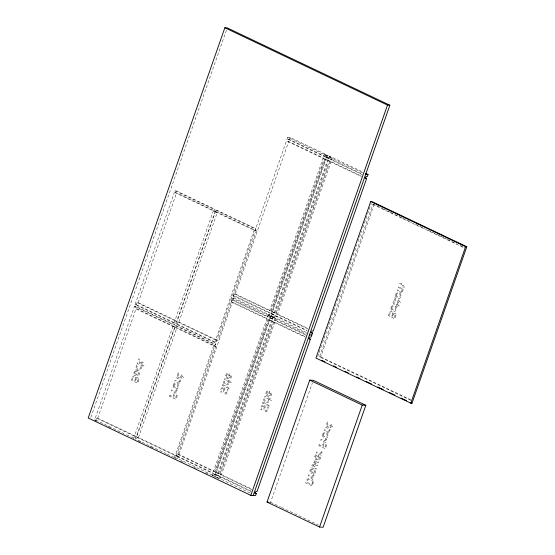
<?xml version="1.0" encoding="UTF-8"?>
<svg xmlns="http://www.w3.org/2000/svg" width="555" height="555" viewBox="0 0 555 555"><rect width="100%" height="100%" fill="white"/><g stroke="black" fill="none" stroke-linecap="round" stroke-linejoin="round"><path stroke-width="0.42" stroke-dasharray="2.77 2.08" d="M90.853 417.332L226.669 29.526M96.952 421.19L94.614 420.079L134.476 306.249L135.663 306.318L174.631 324.848L173.916 326.881L134.948 308.351L135.663 306.318M175.408 192.821L176.594 192.89L215.562 211.42L177.121 321.178L175.935 321.116L175.227 323.149L174.041 323.079L135.073 304.549L174.936 190.719L176.122 190.788L215.083 209.318L214.376 211.351L175.408 192.821L176.122 190.788M94.614 420.079L95.8 420.149L96.514 418.116L97.701 418.186L136.669 436.716L175.102 326.95L136.142 308.42L134.948 308.351M135.073 304.549L136.259 304.619L136.974 302.586L138.16 302.648L177.121 321.178M97.701 418.186L136.142 308.42M138.16 302.648L176.594 192.89M133.582 438.61L173.444 324.779L174.631 324.848M174.041 323.079L213.897 209.249L215.083 209.318M136.669 436.716L135.475 436.646L134.768 438.679L124.639 433.857M135.371 439.456L175.234 325.632L176.421 325.702L215.382 344.232L214.674 346.264L175.706 327.734L176.421 325.702M216.166 212.204L217.352 212.274L256.32 230.804L217.879 340.562L216.693 340.493L215.978 342.525L214.792 342.456L175.831 323.926L215.694 210.102L216.88 210.172L255.841 228.702L255.133 230.734L216.166 212.204L216.88 210.172M175.706 327.734L176.892 327.804L215.86 346.334L177.42 456.092L138.459 437.562L137.272 437.493L136.558 439.525L166.174 453.608M175.831 323.926L177.017 323.995L177.725 321.962L178.918 322.032L217.879 340.562M138.459 437.562L176.892 327.804M178.918 322.032L217.352 212.274M174.339 457.986L214.195 344.162L215.382 344.232M214.792 342.456L254.655 228.632L255.841 228.702M287.747 137.279L175.276 458.437L177.649 458.576L213.231 475.496L213.939 473.464L178.363 456.543L177.177 456.474L177.884 454.441L179.078 454.51L214.653 471.431L268.037 318.979L232.462 302.059L231.275 301.989L231.983 299.957L233.169 300.026L268.752 316.947L270.174 312.881L234.599 295.961L233.412 295.891L234.12 293.866L235.306 293.928L270.882 310.849L324.273 158.404L288.697 141.483L287.511 141.414L288.218 139.381L289.405 139.451L324.987 156.364L325.695 154.339L290.119 137.418L287.747 137.279L362.554 172.862M177.42 456.092L176.233 456.023L175.526 458.055L166.951 453.983M177.649 458.576L178.363 456.543M179.078 454.51L232.462 302.059M233.169 300.026L234.599 295.961M235.306 293.928L288.697 141.483M289.405 139.451L290.119 137.418M213.737 476.232L214.445 474.199L219.024 475.878L218.309 477.91L212.038 475.427L212.752 473.394L213.939 473.464M177.884 454.441L213.467 471.362L266.851 318.91L268.037 318.979M231.983 299.957L267.565 316.877L268.988 312.812L270.174 312.881M234.12 293.866L269.695 310.779L323.086 158.335L324.273 158.404M288.218 139.381L323.794 156.295L324.508 154.269L325.695 154.339M215.16 472.166L268.544 319.715L269.73 319.784L273.122 321.4L219.731 473.845L215.16 472.166L219.731 473.845M269.258 317.682L270.68 313.617L271.867 313.686L275.252 315.302L273.83 319.368L269.258 317.682L273.83 319.368M271.395 311.584L324.779 159.139L325.965 159.209L329.351 160.818L275.967 313.27L271.395 311.584L275.967 313.27M325.494 157.107L326.201 155.074L327.388 155.143L330.78 156.753L330.065 158.785L325.494 157.107L330.065 158.785M214.924 476.301L215.631 474.268M216.346 472.236L269.73 319.784M270.445 317.751L271.867 313.686M272.581 311.653L325.965 159.209M326.68 157.176L327.388 155.143M250.166 493.062L220.002 478.715L217.123 477.841L217.831 475.808L219.024 475.878M218.545 473.776L271.936 321.331L273.122 321.4M272.644 319.298L274.066 315.233L275.252 315.302M274.78 313.2L328.165 160.749L329.351 160.818M328.879 158.716L329.594 156.683L330.78 156.753M218.816 478.646L219.53 476.62L220.717 476.683L250.881 491.029M251.949 489.663L220.238 474.581L273.629 322.136L274.815 322.205L304.979 336.545M306.048 335.178L274.337 320.103L275.759 316.038L276.952 316.107L307.109 330.447M308.185 329.08L276.473 314.005L329.864 161.554L331.051 161.623L361.208 175.97M362.283 174.603L330.572 159.521L331.286 157.488L332.473 157.558L362.637 171.904M220.002 478.715L220.717 476.683M220.238 474.581L221.431 474.65L274.815 322.205M274.337 320.103L275.523 320.173L276.952 316.107M276.473 314.005L277.66 314.075L331.051 161.623M330.572 159.521L331.758 159.59L332.473 157.558M317.696 356.497L318.834 353.237M319.118 352.418L322.261 343.455M322.545 342.636L323.69 339.376M323.974 338.564L327.11 329.594M327.401 328.782L328.539 325.521M328.824 324.703L331.966 315.74M332.251 314.921L333.395 311.66M333.68 310.849L336.823 301.878M337.107 301.067L338.245 297.806M338.529 296.987L343.101 283.945M343.385 283.133L347.95 270.091M348.235 269.272L351.946 258.679M353.091 255.418L356.803 244.817M357.947 241.557L361.652 230.956M362.797 227.696L371.364 203.241M411.012 400.405L319.527 356.9L372.911 204.455L374.098 204.518L382.7 208.611M319.527 356.9L320.714 356.969L374.098 204.518M269.161 502.192L270.583 502.275L312.437 382.756M323.794 156.295L324.987 156.364M214.376 211.351L215.562 211.42M255.133 230.734L256.32 230.804M269.695 310.779L270.882 310.849M270.472 316.392L272.852 316.523M267.565 316.877L268.752 316.947M173.916 326.881L175.102 326.95M214.674 346.264L215.86 346.334M213.467 471.362L214.653 471.431M212.038 475.427L213.231 475.496M217.123 477.841L218.309 477.91M324.508 154.269L326.201 155.074M329.594 156.683L331.286 157.488M331.758 159.59L361.922 173.937M287.511 141.414L323.086 158.335M324.779 159.139L328.165 160.749M329.864 161.554L361.569 176.636M383.484 208.985L389.742 211.954M390.519 212.329L401.466 217.532M402.25 217.907L411.63 222.368M415.542 224.227L424.922 228.688M428.051 230.179L446.817 239.101M447.601 239.476L456.98 243.936M460.109 245.421L465.583 248.029M372.911 204.455L464.396 247.96M174.936 190.719L213.897 209.249M215.694 210.102L254.655 228.632M277.66 314.075L307.824 328.414M233.412 295.891L268.988 312.812M270.68 313.617L274.066 315.233M275.759 316.038L306.7 330.745M306.402 332.48L276.237 318.14L275.051 318.07L273.358 317.266L274.545 317.335L271.152 315.719L269.966 315.649L268.273 314.845L269.459 314.914L233.884 297.993L231.511 297.862L306.325 333.437M275.523 320.173L305.687 334.512M231.275 301.989L266.851 318.91M268.544 319.715L271.936 321.331M273.629 322.136L305.34 337.211M320.714 356.969L410.638 399.732M136.974 302.586L175.935 321.116M177.725 321.962L216.693 340.493M136.259 304.619L175.227 323.149M177.017 323.995L215.978 342.525M134.476 306.249L173.444 324.779M175.234 325.632L214.195 344.162M221.431 474.65L251.588 488.997M96.514 418.116L135.475 436.646M137.272 437.493L176.233 456.023M177.177 456.474L212.752 473.394M214.445 474.199L217.831 475.808M219.53 476.62L251.242 491.695M270.583 502.275L280.629 507.048M281.399 507.416L293.755 513.292M294.525 513.659L306.887 519.535M307.657 519.903L318.473 525.044M95.8 420.149L123.855 433.49M107.864 426.379L110.202 427.489M138.486 440.941L140.824 442.051M150.176 446.498L152.514 447.614M180.729 461.032L183.067 462.142M193.979 467.331L196.317 468.441M205.669 472.888L208.007 474.005M223.984 389.319C223.603 391.032 223.346 394.529 226.072 394.043A2.65 2.227 -86.7 0 0 227.155 393.211L228.043 389.742C225.85 388.098 228.209 392.885 225.809 393.023C223.166 392.35 226.419 388.431 223.838 387.39C221.306 386.523 220.328 390.082 220.543 391.962C222.839 393.662 220.279 388.465 222.853 388.299L223.984 389.319M264.201 406.94C263.819 408.653 263.563 412.15 266.289 411.664A2.65 2.227 -86.7 0 0 267.371 410.832L268.259 407.363C266.067 405.719 268.426 410.506 266.025 410.644C263.382 409.972 266.636 406.052 264.055 405.011C261.523 404.144 260.545 407.703 260.76 409.583C263.056 411.276 260.496 406.087 263.07 405.92L264.201 406.94M403.083 289.648L402.757 291.063L401.73 291.916L402.264 292.173L401.924 293.151L397.089 290.855L397.429 289.876L401.043 291.59C404.109 289.946 399.926 287.816 398.24 287.559L398.587 286.581C403.298 291.215 405.608 284.625 399.392 284.271L399.739 283.293C402.451 283.133 406.399 287.115 402.652 288.739L403.083 289.648M141.456 366.557C142.219 369.699 138.056 371.725 136.35 368.777A2.414 2.026 -86.7 0 1 135.947 367.216L137.154 364.517C138.965 364.892 134.844 368.048 138.098 368.936C141.116 370.886 139.846 365.169 141.456 366.557M228.376 381.514C228.958 384.032 225.76 384.726 224.615 382.7A1.152 0.964 -86.7 0 1 224.435 381.791L225.594 380.189L228.376 381.514M268.592 399.135C269.175 401.654 265.977 402.347 264.832 400.321A1.152 0.964 -86.7 0 1 264.652 399.413L265.81 397.81L268.592 399.135M138.583 373.071L137.467 375.714L138.271 376.165C140.894 373.335 138.556 370.005 134.997 369.776L134.657 370.747L135.17 370.99L133.769 372.925A1.894 1.589 -86.7 0 0 133.852 374.014L134.005 374.334A2.137 1.79 -86.7 0 0 134.782 375.055C137.05 376.637 137.39 370.567 138.583 373.071M314.699 471.07L313.582 473.713L314.387 474.164C317.009 471.334 314.671 468.004 311.112 467.775L310.772 468.746L311.286 468.989L309.884 470.924A1.894 1.589 -86.7 0 0 309.967 472.014L310.12 472.333A2.137 1.79 -86.7 0 0 310.897 473.054C313.166 474.636 313.506 468.566 314.699 471.07M313.36 481.823L312.243 486.013L305.798 482.947C305.41 477.772 313.166 476.252 313.36 481.823M173.965 385.461L174.589 387.071L176.892 387.806A1.422 1.193 -86.7 0 0 177.607 387.189L177.857 386.474A1.415 1.186 -86.7 0 0 177.711 385.461C177.003 384.032 174.187 383.352 173.965 385.461M323.336 434.842L323.967 436.452L326.271 437.187A1.422 1.193 -86.7 0 0 326.978 436.57L327.235 435.855A1.415 1.186 -86.7 0 0 327.089 434.842C326.382 433.413 323.565 432.733 323.336 434.842M391.788 307.969L392.413 309.579L394.716 310.314A1.422 1.193 -86.7 0 0 395.431 309.704L395.68 308.982A1.415 1.186 -86.7 0 0 395.542 307.969C394.827 306.547 392.017 305.867 391.788 307.969M396.305 295.08L396.929 296.696L399.232 297.425A1.422 1.193 -86.7 0 0 399.947 296.814L400.197 296.099A1.415 1.186 -86.7 0 0 400.051 295.08C399.343 293.657 396.527 292.978 396.305 295.08M179.924 380.119L179.903 380.397A1.79 1.505 -86.7 0 1 179.39 381.417L178.703 381.965L175.089 380.251L174.749 381.229L179.584 383.526L179.924 382.548L179.39 382.298C182.824 380.369 179.133 376.616 176.344 376.672L176.004 377.643L179.362 379.287L179.924 380.119M312.493 482.135L311.861 484.633L306.894 482.274C306.859 478.417 312.555 478.278 312.493 482.135M329.302 429.501L329.281 429.785A1.79 1.505 -86.7 0 1 328.761 430.798L328.074 431.353L324.467 429.632L324.127 430.611L328.962 432.907L329.302 431.929L328.761 431.679C332.195 429.75 328.504 425.997 325.723 426.053L325.383 427.024L328.74 428.668L329.302 429.501M135.538 378.024L134.823 380.626L132.444 379.495C132.187 377.643 134.969 375.485 135.538 378.024M392.572 313.554L391.858 316.149L389.478 315.018C389.221 313.166 392.003 311.015 392.572 313.554M138.091 379.391L137.425 381.861L135.538 380.966C135.441 379.599 137.272 377.372 138.091 379.391M395.125 314.921L394.459 317.391L392.572 316.489C392.475 315.129 394.307 312.895 395.125 314.921M173.202 385.343C172.737 387.459 175.151 389.416 177.128 388.743A2.491 2.088 -86.7 0 0 178.224 387.716L178.613 386.599A2.463 2.067 -86.7 0 0 178.453 384.983C177.551 382.534 173.389 382.333 173.202 385.343M322.58 434.725C322.115 436.84 324.529 438.804 326.506 438.124A2.491 2.088 -86.7 0 0 327.603 437.097L327.991 435.98A2.463 2.067 -86.7 0 0 327.825 434.364C326.923 431.915 322.76 431.714 322.58 434.725M391.025 307.852C390.567 309.967 392.975 311.931 394.959 311.251A2.491 2.088 -86.7 0 0 396.055 310.224L396.443 309.107A2.463 2.067 -86.7 0 0 396.277 307.491C395.375 305.042 391.213 304.841 391.025 307.852M395.542 294.969C395.077 297.085 397.491 299.041 399.468 298.368A2.491 2.088 -86.7 0 0 400.564 297.334L400.953 296.224A2.463 2.067 -86.7 0 0 400.793 294.601C399.891 292.159 395.729 291.958 395.542 294.969M230.464 376.352L229.999 377.671L228.41 378.052L229.486 374.986L230.464 376.352M270.68 393.974L270.216 395.292L268.627 395.673L269.702 392.607L270.68 393.974M319.569 457.618L319.104 458.943L317.515 459.325L318.591 456.259L319.569 457.618M226.606 375.458L226.849 376.977L227.793 377.761L229.201 373.737C236.923 380.203 220.585 380.827 227.12 372.877L228.008 373.3L226.606 375.458M266.823 393.079L267.066 394.598L268.01 395.382L269.418 391.358C277.139 397.824 260.801 398.448 267.337 390.498L268.225 390.921L266.823 393.079M315.712 456.723L315.955 458.25L316.891 459.027L318.299 455.01C326.021 461.476 309.69 462.093 316.225 454.15L317.113 454.573L315.712 456.723M177.239 373.89L177.655 375.492L181.006 377.213L180.777 377.872L181.45 378.198L181.679 377.532L183.074 378.198L183.414 377.22L182.026 376.561L182.65 374.764L181.978 374.445L181.346 376.241C177.1 376.123 178.981 373.633 177.864 372.481L177.239 373.89M326.611 423.271L327.034 424.873L330.385 426.594L330.149 427.253L330.829 427.579L331.058 426.92L332.445 427.579L332.785 426.601L331.397 425.942L332.029 424.145L331.356 423.826L330.725 425.623C326.472 425.505 328.359 423.014 327.235 421.869L326.611 423.271M392.989 302.329L393.412 303.932L396.756 305.652L396.527 306.311L397.2 306.631L397.435 305.971L398.823 306.637L399.163 305.659L397.775 305L398.4 303.203L397.727 302.877L397.096 304.674C392.85 304.563 394.73 302.073 393.613 300.921L392.989 302.329M394.23 298.77L394.654 300.373L398.004 302.093L397.769 302.759L398.448 303.079L398.677 302.42L400.065 303.079L400.412 302.1L399.017 301.441L399.649 299.644L398.976 299.325L398.344 301.122C394.099 301.004 395.979 298.514 394.862 297.369L394.23 298.77M138.965 379.488L137.8 383.234L131.355 380.175C131.042 377.615 134.92 373.425 136.252 377.365C135.989 378.496 139.61 376.72 138.965 379.488M395.999 315.011L394.834 318.764L388.389 315.698C388.077 313.145 391.955 308.948 393.287 312.888C393.023 314.019 396.645 312.25 395.999 315.011M176.407 389.693L175.158 391.49L171.731 389.86L171.384 390.831L176.219 393.134L176.559 392.156L175.845 391.816L177.267 390.047L176.407 389.693M313.311 474.678L312.07 476.474L308.635 474.837L308.296 475.815L313.131 478.112L313.471 477.14L312.749 476.794L314.179 475.031L313.311 474.678M321.331 451.777L320.089 453.567L316.655 451.937L316.315 452.915L321.151 455.211L321.491 454.24L320.769 453.893L322.198 452.124L321.331 451.777M325.778 439.074L324.536 440.871L321.102 439.241L320.762 440.212L325.598 442.515L325.938 441.537L325.216 441.197L326.645 439.428L325.799 439.026M134.733 372.571L134.844 373.827L135.85 374.091L137.189 371.947L135.843 371.309L134.733 372.571M310.849 470.571L310.96 471.826L311.966 472.09L313.304 469.946L311.959 469.308L310.849 470.571M223.672 381.299L223.554 381.778A2.005 1.679 -86.7 0 0 223.769 383.165C224.643 384.858 227.522 385.808 228.667 383.894A2.837 2.38 -86.7 0 0 229.055 381.833L231.151 382.832L231.49 381.854L224.754 378.656L224.414 379.627L224.907 379.863L223.672 381.299M263.889 398.92L263.771 399.392A2.005 1.679 -86.7 0 0 263.986 400.786C264.86 402.479 267.739 403.429 268.884 401.515A2.837 2.38 -86.7 0 0 269.272 399.454L271.367 400.453L271.707 399.475L264.971 396.277L264.631 397.248L265.124 397.484L263.889 398.92M137.536 362.519L137.196 363.497L143.925 366.695L144.265 365.724L140.325 363.851L143.169 362.526L143.599 361.312L140.741 362.734L138.875 358.69L138.431 359.973L139.999 363.248L139.555 363.483L137.536 362.519M169.83 395.271L169.469 396.298L175.914 399.364L177.538 394.737L176.774 394.376L175.512 397.977L173.694 397.109L174.901 393.662L174.138 393.301L172.931 396.749L169.83 395.271M222.694 384.553L222.347 385.531L227.182 387.827L227.522 386.849L222.694 384.553M228.355 387.168L227.966 388.278L228.813 388.68L229.201 387.57L228.355 387.168M326.708 155.809L214.244 476.967L216.617 477.106L217.324 475.073L216.138 475.004L216.852 472.971L218.039 473.04L271.423 320.589L270.236 320.519L270.951 318.487L272.137 318.556L273.56 314.491L272.373 314.421L273.088 312.396L274.274 312.458L327.658 160.013L326.472 159.944L327.186 157.911L328.373 157.981L329.08 155.948L326.708 155.809M262.91 402.174L262.564 403.145L267.399 405.448L267.739 404.47L262.91 402.174M268.571 404.789L268.183 405.899L269.029 406.302L269.418 405.192L268.571 404.789M312.236 464.57L311.917 465.465L316.232 469.252L316.586 468.233L313.2 465.43L317.425 465.832L317.71 465.028L314.463 461.836L318.542 462.655L318.889 461.67L313.54 460.844L313.221 461.746L316.454 464.937L312.236 464.57M319.208 444.652L318.848 445.679L325.292 448.745L326.909 444.118L326.146 443.757L324.89 447.358L323.072 446.491L324.28 443.043L323.516 442.682L322.309 446.13L319.208 444.652"/><path stroke-width="0.83" d="M253.205 495.497L389.874 105.228L227.238 27.889L224.865 27.75L88.196 418.012L250.832 495.358L255.577 495.636L256.292 493.603L254.745 492.868M250.832 495.358L387.501 105.096L389.874 105.228M308.844 338.383L310.391 339.119L257.007 491.57L255.82 491.501L255.106 493.534L256.292 493.603M310.98 332.285L312.527 333.021L311.105 337.086L309.919 337.017L309.204 339.05L310.391 339.119M365.079 177.808L366.626 178.543L313.235 330.988L312.049 330.926L311.341 332.958L312.527 333.021M365.731 173.375L368.048 174.478L367.334 176.511L366.147 176.441L365.44 178.474L366.626 178.543M370.747 201.541L315.934 358.058L410.804 403.173L411.99 403.242L466.804 246.732L371.933 201.611L370.747 201.541L465.617 246.663L466.804 246.732M267.024 502.067L309.732 380.113L313.298 380.314L365.814 405.289L323.1 527.25L319.541 527.042L267.024 502.067L268.447 502.15M319.541 527.042L362.255 405.088L365.814 405.289M410.804 403.173L465.617 246.663M365.676 174.339L368.048 174.478M309.44 334.922L311.813 335.053M224.865 27.75L387.501 105.096M321.789 360.348L324.897 361.825M333.451 365.891L336.566 367.368M345.12 371.441L348.228 372.918M356.782 376.984L359.89 378.468M366.113 381.424L371.559 384.011M377.775 386.974L383.221 389.561M389.443 392.517L394.882 395.104M401.105 398.067L406.551 400.654M410.436 402.507L411.99 403.242M309.732 380.113L362.255 405.088"/></g></svg>
